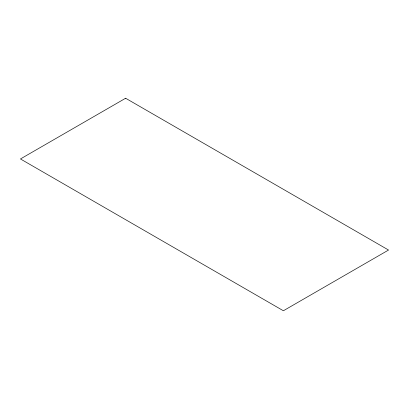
<?xml version="1.0" encoding="UTF-8"?>
<svg xmlns="http://www.w3.org/2000/svg" width="409" height="409" viewBox="0 0 409 409"><rect width="100%" height="100%" fill="white"/><g stroke="black" fill="none" stroke-linecap="round" stroke-linejoin="round"><path stroke-width="0.61" d="M125.619 98.242L20.45 158.958L283.381 310.758L388.55 250.042L125.619 98.242"/></g></svg>
